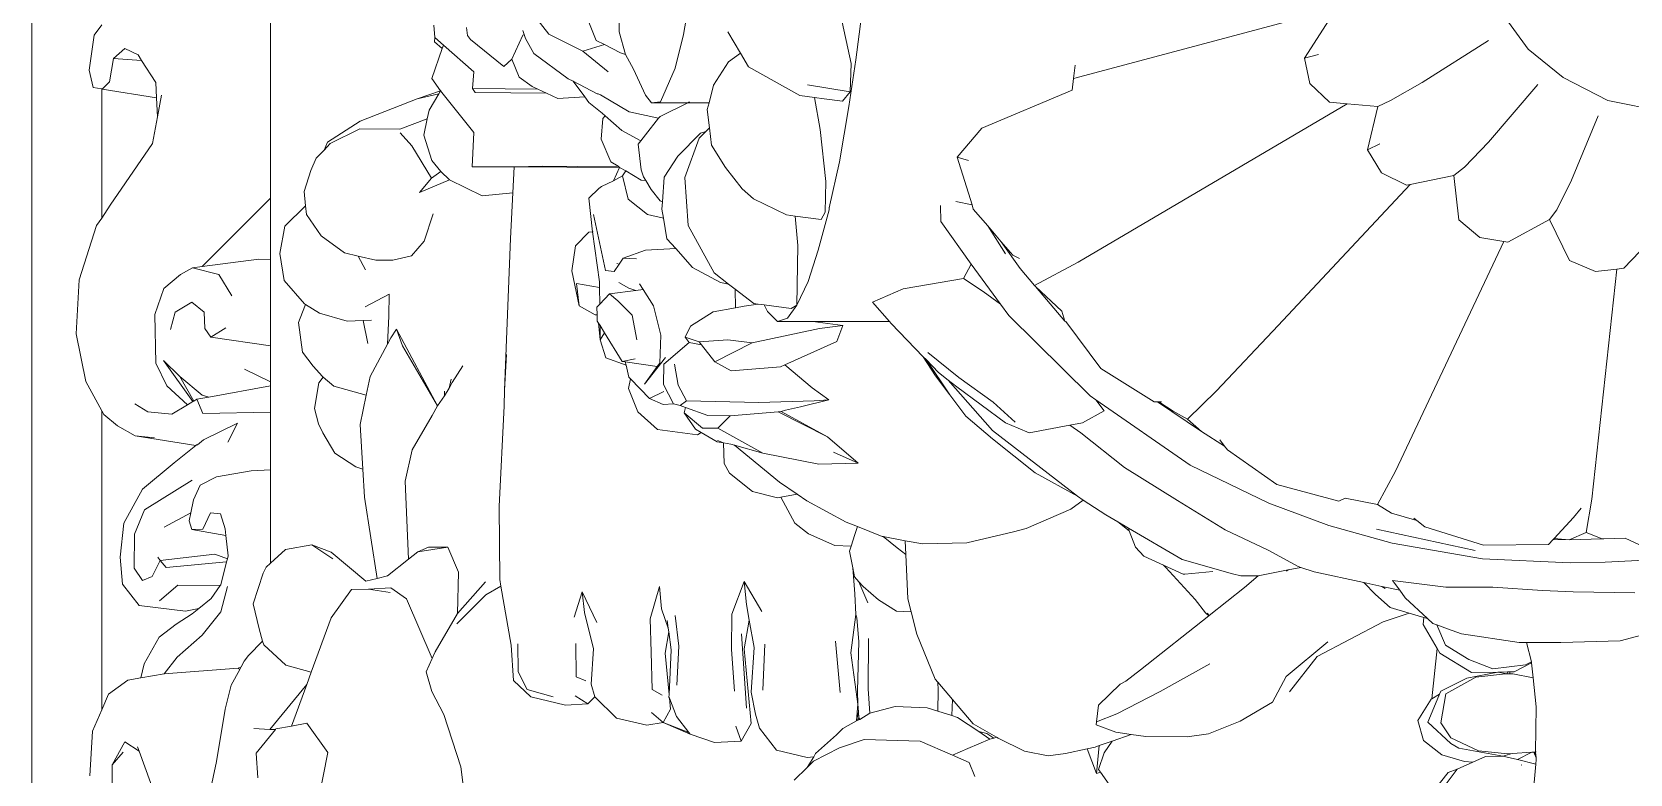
# Model space of a CAD drawing. Header units: millimetres. Extents: x 75500 to 345360, y -224327 to 19532.
# Drawn here: x 129408.6 to 129616.3, y -24359.4 to -24262.9 of the extents above; entities that cross this region are included whole.
import ezdxf

# ---------------------------------------------------------------- set-up
doc = ezdxf.new("R2010")
doc.units = ezdxf.units.MM
doc.header["$LTSCALE"] = 0.01
doc.layers.add('hatch', color=251, linetype='Continuous', lineweight=0)

# ---------------------------------------------------------------- blocks, each defined once
blk = doc.blocks.new('GANESH')
at = {"layer": 'hatch'}
for p, q in [((967095.22, -141016.41), (967093.721, -141010.761)), ((967063.122, -141017.136), (967063.909, -141013.262)), ((967090.32, -141012.962), (967090.553, -141017.308)), ((967071.105, -141014.299), (967073.094, -141016.193)), ((967089.492, -141015.309), (967089.126, -141016.116)), ((967089.168, -141017.388), (967089.126, -141016.116)), ((967092.373, -141015.539), (967092.317, -141019.198)), ((967073.094, -141016.193), (967073.142, -141016.615)), ((967086.798, -141018.089), (967073.142, -141016.615)), ((967073.142, -141016.615), (967073.285, -141017.871)), ((967095.22, -141016.41), (967095.311, -141019.944)), ((967063.122, -141017.136), (967061.755, -141019.802)), ((967067.856, -141019.309), (967064.046, -141017.725)), ((967073.285, -141017.871), (967072.634, -141019.421)), ((967089.168, -141017.481), (967088.779, -141018.437)), ((967089.168, -141017.481), (967089.168, -141017.388)), ((967089.168, -141017.481), (967089.211, -141019.445)), ((967090.587, -141019.383), (967090.553, -141017.308)), ((967088.779, -141018.437), (967086.798, -141018.089)), ((967087.345, -141018.726), (967087.885, -141019.184)), ((967089.211, -141019.445), (967088.779, -141018.437)), ((967060.086, -141021.865), (967061.755, -141019.802)), ((967069.627, -141020.179), (967067.856, -141019.309)), ((967072.634, -141019.421), (967070.202, -141020.599)), ((967087.885, -141019.184), (967089.132, -141020.337)), ((967089.211, -141019.445), (967089.132, -141020.337)), ((967089.211, -141019.445), (967089.192, -141020.393)), ((967090.587, -141019.383), (967090.342, -141024.582)), ((967092.227, -141021.022), (967092.317, -141019.198)), ((967070.202, -141020.599), (967069.627, -141020.179)), ((967071.552, -141023.074), (967070.202, -141020.599)), ((967089.132, -141020.337), (967089.192, -141020.393)), ((967089.192, -141020.393), (967089.492, -141020.67)), ((967089.492, -141020.67), (967089.539, -141024.53)), ((967095.319, -141021.976), (967095.311, -141019.944)), ((967065.6, -141024.239), (967062.178, -141021.303)), ((967092.227, -141021.022), (967092.029, -141023.965)), ((967095.319, -141021.976), (967096.46, -141021.678)), ((967096.46, -141021.678), (967096.518, -141021.672)), ((967096.46, -141021.678), (967096.649, -141022.023)), ((967096.518, -141021.672), (967097.406, -141021.577)), ((967096.518, -141021.672), (967097.055, -141022.713)), ((967097.406, -141021.577), (967097.172, -141022.781)), ((967097.406, -141021.577), (967099.13, -141021.392)), ((967099.13, -141021.392), (967101.823, -141021.441)), ((967101.804, -141021.403), (967101.823, -141021.441)), ((967101.823, -141021.441), (967102.16, -141021.404)), ((967101.823, -141021.441), (967101.825, -141021.469)), ((967102.16, -141021.404), (967101.825, -141021.469)), ((967101.825, -141021.469), (967101.83, -141021.542)), ((967102.16, -141021.404), (967101.83, -141021.542)), ((967101.83, -141021.542), (967101.837, -141021.651)), ((967101.837, -141021.651), (967102.267, -141022.514)), ((967101.837, -141021.651), (967101.915, -141022.83)), ((967102.262, -141021.404), (967102.16, -141021.404)), ((967102.262, -141021.404), (967102.54, -141021.429)), ((967102.267, -141022.514), (967102.54, -141021.429)), ((967108.911, -141021.99), (967102.54, -141021.429)), ((967057.747, -141023.582), (967060.086, -141021.865)), ((967094.796, -141025.832), (967095.32, -141022.41)), ((967095.32, -141022.41), (967095.319, -141021.976)), ((967096.649, -141022.023), (967096.888, -141023.965)), ((967097.055, -141022.971), (967097.055, -141022.713)), ((967102.116, -141023.12), (967102.267, -141022.514)), ((967102.585, -141022.294), (967102.604, -141022.257)), ((967071.51, -141023.318), (967071.266, -141024.735)), ((967071.552, -141023.074), (967071.51, -141023.318)), ((967085.136, -141029.75), (967071.51, -141023.318)), ((967097.055, -141022.971), (967097.179, -141022.965)), ((967097.055, -141023.103), (967097.055, -141022.971)), ((967097.176, -141023.118), (967097.055, -141023.103)), ((967097.08, -141023.666), (967097.055, -141023.103)), ((967097.176, -141023.118), (967097.08, -141023.666)), ((967097.439, -141025.519), (967097.08, -141023.666)), ((967097.088, -141025.249), (967097.08, -141023.666)), ((967097.179, -141022.965), (967097.172, -141022.781)), ((967097.183, -141023.077), (967097.176, -141023.118)), ((967097.196, -141023.395), (967097.176, -141023.118)), ((967097.183, -141023.077), (967097.179, -141022.965)), ((967097.196, -141023.395), (967097.384, -141024.981)), ((967102.068, -141023.369), (967101.594, -141025.988)), ((967101.744, -141024.815), (967101.931, -141023.075)), ((967101.915, -141022.83), (967102.068, -141023.369)), ((967101.915, -141022.83), (967101.931, -141023.075)), ((967102.068, -141023.369), (967102.116, -141023.12)), ((967102.088, -141024.402), (967102.068, -141023.369)), ((967062.061, -141028.16), (967059.574, -141024.232)), ((967067.092, -141025.664), (967065.6, -141024.239)), ((967089.539, -141024.53), (967088.442, -141028.009)), ((967090.342, -141024.582), (967089.422, -141029.959)), ((967092.029, -141023.965), (967092.034, -141026.77)), ((967096.888, -141023.965), (967096.321, -141025.395)), ((967102.43, -141025.157), (967102.088, -141024.402)), ((967070.216, -141025.986), (967071.266, -141024.735)), ((967089.845, -141025.026), (967088.579, -141030.883)), ((967096.321, -141025.395), (967095.484, -141026.776)), ((967097.088, -141025.249), (967095.94, -141027.124)), ((967098.359, -141026.758), (967097.384, -141024.981)), ((967098.209, -141027.061), (967097.439, -141025.519)), ((967101.744, -141024.815), (967100.986, -141026.469)), ((967102.43, -141025.157), (967102.377, -141025.663)), ((967102.848, -141026.081), (967102.43, -141025.157)), ((967067.574, -141026.285), (967067.092, -141025.664)), ((967070.216, -141025.986), (967067.574, -141026.285)), ((967067.574, -141026.285), (967068.116, -141028.873)), ((967094.506, -141026.665), (967094.796, -141025.832)), ((967101.316, -141026.457), (967100.05, -141027.826)), ((967100.986, -141026.469), (967100.095, -141027.064)), ((967101.316, -141026.457), (967101.594, -141025.988)), ((967102.377, -141025.663), (967101.983, -141027.006)), ((967104.098, -141027.046), (967102.848, -141026.081)), ((967103.038, -141026.623), (967102.848, -141026.081)), ((967091.634, -141029.926), (967092.034, -141026.77)), ((967094.274, -141027.288), (967094.189, -141027.526)), ((967095.663, -141027.285), (967094.239, -141028.111)), ((967094.506, -141026.665), (967094.274, -141027.288)), ((967095.484, -141026.776), (967094.274, -141027.288)), ((967095.94, -141027.124), (967095.663, -141027.285)), ((967095.663, -141027.285), (967098.657, -141027.599)), ((967098.209, -141027.061), (967098.388, -141027.137)), ((967098.359, -141026.758), (967100.095, -141027.064)), ((967098.388, -141027.137), (967098.657, -141027.599)), ((967098.388, -141027.137), (967099.188, -141027.473)), ((967099.188, -141027.473), (967100.05, -141027.826)), ((967101.983, -141027.006), (967101.144, -141028.088)), ((967103.038, -141026.623), (967104.094, -141027.458)), ((967062.061, -141028.16), (967063.126, -141030.054)), ((967088.069, -141028.486), (967088.442, -141028.009)), ((967092.659, -141029.178), (967093.885, -141027.853)), ((967093.574, -141028.944), (967093.839, -141028.078)), ((967093.885, -141027.853), (967093.839, -141028.078)), ((967093.839, -141028.078), (967094.239, -141028.111)), ((967093.885, -141027.853), (967094.189, -141027.526)), ((967098.657, -141027.599), (967098.679, -141027.637)), ((967099.948, -141028.419), (967098.679, -141027.637)), ((967099.948, -141028.419), (967101.144, -141028.088)), ((967068.164, -141029.102), (967067.417, -141030.589)), ((967068.116, -141028.873), (967076.496, -141036.715)), ((967068.116, -141028.873), (967068.164, -141029.102)), ((967088.069, -141028.486), (967087.634, -141029.997)), ((967087.933, -141028.66), (967088.069, -141028.486)), ((967092.217, -141029.501), (967092.659, -141029.178)), ((967093.229, -141030.076), (967093.574, -141028.944)), ((967093.574, -141028.944), (967094.087, -141030.475)), ((967063.488, -141030.807), (967063.126, -141030.054)), ((967087.124, -141030.818), (967085.136, -141029.75)), ((967087.634, -141029.997), (967087.124, -141030.818)), ((967089.422, -141029.959), (967088.373, -141033.717)), ((967091.634, -141029.926), (967092.217, -141029.501)), ((967092.217, -141029.501), (967091.986, -141030.564)), ((967092.473, -141030.941), (967093.229, -141030.076)), ((967063.488, -141030.807), (967063.327, -141032.626)), ((967063.488, -141030.807), (967066.065, -141031.411)), ((967065.699, -141030.681), (967066.065, -141031.411)), ((967066.065, -141031.411), (967067.417, -141030.589)), ((967087.124, -141030.818), (967086.74, -141032.738)), ((967091.986, -141030.564), (967091.755, -141031.627)), ((967092.473, -141030.941), (967091.755, -141031.627)), ((967092.117, -141030.357), (967091.986, -141030.564)), ((967094.087, -141030.475), (967096.155, -141034.4)), ((967091.755, -141031.627), (967091.114, -141034.574)), ((967063.327, -141032.626), (967063.234, -141033.672)), ((967072.727, -141048.604), (967063.327, -141032.626)), ((967086.931, -141033.12), (967085.929, -141036.806)), ((967086.74, -141032.738), (967086.931, -141033.12)), ((967058.332, -141033.692), (967060.61, -141035.159)), ((967062.121, -141034.829), (967063.234, -141033.672)), ((967088.373, -141033.717), (967087.041, -141037.273)), ((967097.341, -141036.252), (967095.27, -141033.773)), ((967061.826, -141048.864), (967057.998, -141034.539)), ((967060.403, -141034.321), (967060.61, -141035.159)), ((967060.61, -141035.159), (967062.121, -141034.829)), ((967090.863, -141035.365), (967091.114, -141034.574)), ((967098.253, -141036.052), (967096.155, -141034.4)), ((967090.81, -141035.53), (967089.836, -141037.322)), ((967090.81, -141035.53), (967090.863, -141035.365)), ((967090.863, -141035.365), (967091.01, -141036.12)), ((967080.379, -141040.38), (967076.496, -141036.715)), ((967085.929, -141036.806), (967083.878, -141039.729)), ((967091.01, -141036.12), (967091.08, -141036.232)), ((967091.359, -141037.912), (967091.01, -141036.12)), ((967098.864, -141037.056), (967097.341, -141036.252)), ((967087.041, -141037.273), (967084.78, -141041.953)), ((967089.836, -141037.322), (967088.623, -141039.867)), ((967091.359, -141037.912), (967091.367, -141038.938)), ((967092.054, -141038.727), (967091.359, -141037.912)), ((967099.978, -141038.973), (967098.864, -141037.056)), ((967092.054, -141038.727), (967093.706, -141040.815)), ((967083.878, -141039.729), (967083.656, -141039.902)), ((967091.235, -141039.431), (967090.388, -141042.411)), ((967091.235, -141039.431), (967091.367, -141038.938)), ((967100.736, -141040.856), (967099.978, -141038.973)), ((967082.054, -141042.097), (967080.379, -141040.38)), ((967082.784, -141041.275), (967083.656, -141039.902)), ((967083.656, -141039.902), (967083.289, -141040.188)), ((967088.623, -141039.867), (967086.878, -141042.705)), ((967091.257, -141042.256), (967091.096, -141040.604)), ((967098.222, -141043.718), (967096.584, -141040.775)), ((967082.784, -141041.275), (967081.015, -141043.889)), ((967082.784, -141041.275), (967082.054, -141042.097)), ((967092.767, -141041.65), (967090.865, -141043.394)), ((967092.767, -141041.65), (967093.553, -141041.026)), ((967093.725, -141040.837), (967093.553, -141041.026)), ((967093.575, -141040.932), (967093.706, -141040.815)), ((967093.706, -141040.815), (967093.725, -141040.837)), ((967093.725, -141040.837), (967096.931, -141044.886)), ((967100.911, -141042.117), (967100.736, -141040.856)), ((967080.903, -141047.543), (967084.78, -141041.953)), ((967081.584, -141042.949), (967082.054, -141042.097)), ((967088.523, -141045.598), (967090.388, -141042.411)), ((967090.724, -141043.529), (967091.257, -141042.35)), ((967091.257, -141042.256), (967091.257, -141042.35)), ((967100.911, -141042.117), (967100.895, -141044.571)), ((967081.015, -141043.81), (967081.584, -141042.949)), ((967086.878, -141042.705), (967084.93, -141045.847)), ((967090.196, -141044.698), (967090.724, -141043.529)), ((967090.724, -141043.529), (967090.865, -141043.394)), ((967079.043, -141047.244), (967081.015, -141044.079)), ((967081.015, -141043.652), (967081.015, -141043.81)), ((967081.015, -141043.81), (967081.015, -141043.889)), ((967081.015, -141043.889), (967081.015, -141044.079)), ((967099.559, -141046.294), (967098.222, -141043.718)), ((967100.771, -141045.439), (967100.895, -141044.571)), ((967088.682, -141045.569), (967089.651, -141045.181)), ((967090.196, -141044.698), (967089.651, -141045.181)), ((967096.931, -141044.886), (967097.615, -141045.759)), ((967100.64, -141046.357), (967100.771, -141045.439)), ((967100.771, -141045.439), (967101.173, -141046.583)), ((967084.93, -141045.847), (967082.865, -141048.436)), ((967087.729, -141046.955), (967088.146, -141046.243)), ((967088.682, -141045.569), (967088.146, -141046.243)), ((967088.146, -141046.243), (967088.523, -141045.598)), ((967088.682, -141045.569), (967088.523, -141045.598)), ((967097.615, -141045.759), (967097.789, -141046.093)), ((967097.789, -141046.093), (967099.041, -141047.39)), ((967099.559, -141046.294), (967100.036, -141047.497)), ((967100.211, -141047.525), (967100.64, -141046.357)), ((967076.26, -141049.331), (967079.043, -141047.244)), ((967081.557, -141047.044), (967080.903, -141047.543)), ((967082.263, -141048.338), (967081.557, -141047.044)), ((967087.729, -141046.955), (967086.854, -141048.294)), ((967100.036, -141047.497), (967099.041, -141047.39)), ((967101.865, -141047.052), (967101.173, -141046.583)), ((967101.173, -141046.583), (967101.439, -141047.339)), ((967103.105, -141047.5), (967101.439, -141047.339)), ((967101.439, -141047.339), (967101.523, -141047.578)), ((967101.865, -141047.052), (967102.866, -141047.386)), ((967102.866, -141047.386), (967103.026, -141047.273)), ((967103.026, -141047.273), (967103.757, -141046.753)), ((967103.105, -141047.5), (967103.026, -141047.273)), ((967075.892, -141052.706), (967080.672, -141047.875)), ((967080.672, -141047.875), (967080.903, -141047.543)), ((967082.405, -141049.095), (967082.263, -141048.338)), ((967086.627, -141048.641), (967086.854, -141048.294)), ((967086.854, -141048.294), (967087.392, -141049.031)), ((967100.211, -141047.525), (967100.036, -141047.497)), ((967101.523, -141047.578), (967101.627, -141048.052)), ((967101.627, -141048.052), (967103.105, -141047.5)), ((967101.627, -141048.052), (967101.912, -141049.348)), ((967061.826, -141048.864), (967061.028, -141048.775)), ((967062.519, -141048.941), (967061.826, -141048.864)), ((967064.771, -141054.317), (967062.519, -141048.941)), ((967072.727, -141048.604), (967074.112, -141051.182)), ((967082.865, -141048.436), (967082.405, -141049.095)), ((967082.858, -141051.5), (967082.405, -141049.095)), ((967082.724, -141053.688), (967086.627, -141048.641)), ((967085.235, -141051.15), (967086.627, -141048.641)), ((967087.392, -141049.031), (967088.553, -141051.673)), ((967076.227, -141049.384), (967074.18, -141051.127)), ((967074.18, -141051.127), (967075.639, -141049.57)), ((967075.639, -141049.57), (967076.227, -141049.384)), ((967076.26, -141049.331), (967076.227, -141049.384)), ((967101.912, -141049.348), (967102.056, -141050.375)), ((967073.114, -141052.035), (967074.112, -141051.182)), ((967074.112, -141051.182), (967074.18, -141051.127)), ((967083.224, -141053.687), (967085.235, -141051.15)), ((967101.764, -141051.786), (967102.056, -141050.375)), ((967071.521, -141053.158), (967073.114, -141052.035)), ((967072.507, -141052.082), (967072.315, -141052.478)), ((967082.586, -141052.164), (967082.266, -141052.911)), ((967082.586, -141052.164), (967082.858, -141051.5)), ((967088.744, -141052.432), (967088.553, -141051.673)), ((967100.988, -141053.338), (967101.764, -141051.786)), ((967072.243, -141052.913), (967070.579, -141053.965)), ((967072.315, -141052.478), (967071.521, -141053.158)), ((967075.892, -141052.706), (967075.216, -141053.205)), ((967080.131, -141055.796), (967082.266, -141052.911)), ((967082.241, -141052.335), (967081.05, -141053.635)), ((967089.396, -141055.2), (967088.744, -141052.432)), ((967070.579, -141053.965), (967069.58, -141054.82)), ((967071.521, -141053.158), (967070.579, -141053.965)), ((967075.216, -141053.205), (967073.155, -141054.726)), ((967075.216, -141053.205), (967074.468, -141054.233)), ((967081.05, -141053.635), (967079.584, -141055.687)), ((967079.73, -141056.313), (967082.724, -141053.688)), ((967081.872, -141055.255), (967083.224, -141053.687)), ((967100.932, -141053.436), (967100.153, -141054.822)), ((967100.61, -141054.501), (967101.065, -141053.83)), ((967100.723, -141054.015), (967100.61, -141054.501)), ((967100.99, -141053.596), (967100.723, -141054.015)), ((967100.988, -141053.338), (967100.932, -141053.436)), ((967100.932, -141053.436), (967100.99, -141053.596)), ((967100.99, -141053.596), (967101.065, -141053.83)), ((967101.61, -141055.146), (967101.065, -141053.83)), ((967064.771, -141054.317), (967066.494, -141055.77)), ((967066.494, -141055.77), (967069.33, -141054.897)), ((967069.127, -141055.849), (967069.33, -141054.897)), ((967069.33, -141054.897), (967069.58, -141054.82)), ((967070.314, -141056.751), (967072.842, -141054.949)), ((967072.842, -141054.949), (967073.155, -141054.726)), ((967073.699, -141055.41), (967072.842, -141054.949)), ((967074.468, -141054.233), (967073.699, -141055.41)), ((967098.707, -141056.049), (967100.153, -141054.822)), ((967099.762, -141055.752), (967100.61, -141054.501)), ((967103.268, -141054.738), (967102.435, -141055.064)), ((967066.494, -141055.77), (967066.683, -141055.114)), ((967074.314, -141058.979), (967073.699, -141055.41)), ((967079.584, -141055.687), (967078.098, -141057.528)), ((967079.73, -141056.313), (967080.131, -141055.796)), ((967080.608, -141056.213), (967081.872, -141055.255)), ((967089.46, -141057.809), (967089.396, -141055.2)), ((967099.762, -141055.752), (967099.655, -141056.09)), ((967102.001, -141056.061), (967101.61, -141055.146)), ((967102.001, -141056.061), (967102.435, -141055.064)), ((967070.314, -141056.751), (967069.366, -141056.762)), ((967080.608, -141056.213), (967078.517, -141057.626)), ((967079.285, -141056.884), (967078.517, -141057.626)), ((967079.285, -141056.884), (967079.73, -141056.313)), ((967079.475, -141057.075), (967080.608, -141056.213)), ((967097.668, -141056.931), (967098.707, -141056.049)), ((967098.143, -141056.907), (967097.668, -141056.931)), ((967099.395, -141056.92), (967098.143, -141056.907)), ((967099.655, -141056.09), (967098.707, -141056.049)), ((967099.655, -141056.09), (967099.395, -141056.92)), ((967101.167, -141057.976), (967102.001, -141056.061)), ((967078.348, -141057.79), (967076.366, -141059.704)), ((967078.348, -141057.79), (967079.475, -141057.075)), ((967078.517, -141057.626), (967078.348, -141057.79)), ((967089.28, -141058.868), (967089.46, -141057.809)), ((967094.818, -141058.167), (967097.496, -141057.077)), ((967097.496, -141057.077), (967097.668, -141056.931)), ((967099.191, -141057.57), (967099.111, -141059.452)), ((967099.395, -141056.92), (967099.191, -141057.57)), ((967090.086, -141058.831), (967092.716, -141058.709)), ((967093.5, -141058.507), (967092.716, -141058.709)), ((967093.459, -141059.377), (967093.5, -141058.507)), ((967094.818, -141058.167), (967093.5, -141058.507)), ((967101.08, -141061.302), (967101.167, -141057.976)), ((967075.097, -141060.801), (967074.314, -141058.979)), ((967076.261, -141059.795), (967076.366, -141059.704)), ((967089.03, -141060.182), (967089.28, -141058.868)), ((967089.03, -141060.182), (967089.698, -141059.348)), ((967089.28, -141058.868), (967090.086, -141058.831)), ((967090.086, -141058.831), (967089.698, -141059.348)), ((967093.459, -141059.377), (967092.78, -141060.443)), ((967099.111, -141059.452), (967099.513, -141060.969)), ((967075.097, -141060.801), (967076.261, -141059.795)), ((967076.261, -141059.795), (967076.259, -141064.343)), ((967089.021, -141060.225), (967088.43, -141061.7)), ((967089.021, -141060.225), (967089.03, -141060.182)), ((967091.993, -141061.351), (967092.78, -141060.443)), ((967060.707, -141061.804), (967056.053, -141061.186)), ((967091.717, -141061.609), (967091.426, -141061.88)), ((967091.717, -141061.609), (967092.958, -141061.083)), ((967091.993, -141061.351), (967091.717, -141061.609)), ((967095.251, -141061.626), (967093.854, -141061.738)), ((967098.077, -141061.068), (967095.075, -141061.037)), ((967095.251, -141061.626), (967098.196, -141061.693)), ((967099.513, -141060.969), (967098.077, -141061.068)), ((967098.969, -141061.677), (967099.431, -141061.63)), ((967099.791, -141061.612), (967099.431, -141061.63)), ((967099.976, -141061.756), (967099.431, -141061.63)), ((967099.513, -141060.969), (967099.895, -141061.567)), ((967099.791, -141061.612), (967099.895, -141061.567)), ((967099.933, -141061.679), (967099.791, -141061.612)), ((967099.895, -141061.567), (967099.933, -141061.679)), ((967101.566, -141062.766), (967101.08, -141061.302)), ((967060.928, -141062.077), (967058.018, -141062.705)), ((967063.482, -141062.206), (967060.707, -141061.804)), ((967062.61, -141062.138), (967060.928, -141062.077)), ((967062.61, -141062.138), (967062.191, -141064.659)), ((967063.162, -141062.584), (967062.61, -141062.138)), ((967063.162, -141062.584), (967063.027, -141063.669)), ((967066.77, -141062.756), (967063.482, -141062.206)), ((967076.259, -141064.343), (967076.501, -141062.565)), ((967076.673, -141063.961), (967076.501, -141062.565)), ((967077.44, -141062.928), (967076.501, -141062.565)), ((967084.659, -141061.666), (967083.102, -141063.469)), ((967084.659, -141061.666), (967084.005, -141063.118)), ((967084.659, -141061.666), (967084.729, -141063.991)), ((967088.168, -141062.365), (967086.899, -141064.705)), ((967088.43, -141061.7), (967088.168, -141062.365)), ((967088.43, -141061.7), (967088.909, -141061.855)), ((967089.603, -141062.073), (967088.909, -141061.855)), ((967089.561, -141063.034), (967089.603, -141062.073)), ((967089.887, -141062.163), (967089.603, -141062.073)), ((967090.88, -141061.981), (967089.887, -141062.163)), ((967092.43, -141061.851), (967090.88, -141061.981)), ((967091.426, -141061.88), (967090.88, -141061.981)), ((967093.655, -141061.796), (967092.43, -141061.851)), ((967093.854, -141061.738), (967093.655, -141061.796)), ((967095.921, -141062.084), (967093.655, -141061.796)), ((967095.921, -141062.084), (967098.969, -141061.677)), ((967098.196, -141061.693), (967098.969, -141061.677)), ((967099.976, -141061.756), (967098.969, -141061.677)), ((967099.933, -141061.679), (967099.976, -141061.756)), ((967099.976, -141061.756), (967100.427, -141062.565)), ((967100.802, -141062.947), (967100.427, -141062.565)), ((967069.5, -141063.387), (967066.77, -141062.756)), ((967069.5, -141063.387), (967069.518, -141063.356)), ((967069.623, -141063.379), (967069.5, -141063.387)), ((967072.024, -141064.03), (967069.623, -141063.379)), ((967078.828, -141066.017), (967077.44, -141062.928)), ((967080.186, -141064.395), (967080.911, -141063.406)), ((967080.911, -141063.406), (967081.314, -141065.081)), ((967080.973, -141064.272), (967080.911, -141063.406)), ((967081.607, -141066.233), (967083.102, -141063.469)), ((967083.102, -141063.469), (967081.621, -141066.4)), ((967088.864, -141064.602), (967089.561, -141063.034)), ((967098.292, -141062.73), (967095.233, -141063.012)), ((967101.912, -141064.184), (967100.802, -141062.947)), ((967101.566, -141062.766), (967102.372, -141064.301)), ((967062.836, -141065.122), (967062.95, -141064.258)), ((967062.95, -141064.258), (967063.027, -141063.669)), ((967064.845, -141063.92), (967062.95, -141064.258)), ((967067.939, -141063.568), (967064.845, -141063.92)), ((967069.761, -141063.616), (967067.939, -141063.568)), ((967070.191, -141063.85), (967069.761, -141063.616)), ((967069.989, -141065.392), (967070.191, -141063.85)), ((967073.881, -141064.636), (967072.024, -141064.03)), ((967076.259, -141064.343), (967076.258, -141066.447)), ((967076.673, -141063.961), (967077.525, -141067.95)), ((967078.828, -141066.017), (967080.186, -141064.395)), ((967081.057, -141067.561), (967080.973, -141064.272)), ((967084.729, -141063.991), (967084.072, -141067.323)), ((967101.912, -141064.184), (967102.103, -141064.299)), ((967102.144, -141064.687), (967102.103, -141064.299)), ((967102.103, -141064.299), (967102.742, -141064.684)), ((967102.372, -141064.301), (967102.742, -141064.684)), ((967062.836, -141065.122), (967061.125, -141068.17)), ((967069.92, -141065.918), (967069.989, -141065.392)), ((967071.744, -141065.245), (967069.989, -141065.392)), ((967075.282, -141065.294), (967071.744, -141065.245)), ((967075.282, -141065.294), (967073.881, -141064.636)), ((967075.479, -141065.636), (967075.282, -141065.294)), ((967076.054, -141065.85), (967075.282, -141065.294)), ((967081.52, -141065.966), (967081.314, -141065.081)), ((967086.504, -141065.278), (967085.786, -141066.319)), ((967086.899, -141064.705), (967086.504, -141065.278)), ((967086.692, -141066.253), (967086.504, -141065.278)), ((967088.234, -141065.416), (967086.692, -141066.253)), ((967088.234, -141065.416), (967088.864, -141064.602)), ((967102.144, -141064.687), (967101.701, -141066.514)), ((967102.742, -141064.684), (967103.487, -141065.456)), ((967069.92, -141065.918), (967068.969, -141067.863)), ((967075.479, -141065.636), (967075.27, -141067.243)), ((967076.258, -141066.447), (967076.054, -141065.85)), ((967078.944, -141066.275), (967078.828, -141066.017)), ((967079.184, -141069.199), (967078.944, -141066.275)), ((967081.52, -141065.966), (967081.607, -141066.233)), ((967081.621, -141066.4), (967081.607, -141066.233)), ((967081.621, -141066.4), (967081.852, -141069.254)), ((967083.606, -141068.998), (967085.786, -141066.319)), ((967086.728, -141066.441), (967086.692, -141066.253)), ((967075.27, -141067.243), (967075.224, -141067.598)), ((967075.27, -141067.243), (967075.664, -141067.033)), ((967075.664, -141067.033), (967076.258, -141066.447)), ((967084.072, -141067.323), (967082.595, -141069.989)), ((967083.606, -141068.998), (967084.072, -141067.323)), ((967086.728, -141066.441), (967086.342, -141067.927)), ((967098.137, -141067.327), (967095.424, -141067.204)), ((967101.701, -141066.514), (967100.41, -141067.512)), ((967061.125, -141068.17), (967060.325, -141068.647)), ((967068.377, -141068.553), (967068.969, -141067.863)), ((967075.192, -141067.847), (967074.324, -141068.968)), ((967075.224, -141067.598), (967075.192, -141067.847)), ((967075.341, -141068.426), (967075.224, -141067.598)), ((967077.525, -141067.95), (967077.349, -141069.404)), ((967078.647, -141070.166), (967077.525, -141067.95)), ((967080.962, -141071.857), (967081.057, -141067.561)), ((967085.254, -141069.299), (967086.342, -141067.927)), ((967093.468, -141067.378), (967091.686, -141068.424)), ((967093.066, -141068.282), (967091.686, -141068.424)), ((967093.984, -141068.125), (967093.066, -141068.282)), ((967093.984, -141068.125), (967095.612, -141067.839)), ((967095.684, -141068.424), (967093.984, -141068.125)), ((967099.208, -141068.288), (967094.808, -141068.594)), ((967098.272, -141068.011), (967095.612, -141067.839)), ((967100.129, -141068.012), (967095.684, -141068.424)), ((967099.567, -141067.744), (967098.272, -141068.011)), ((967100.41, -141067.512), (967099.567, -141067.744)), ((967101.172, -141068.607), (967100.129, -141068.012)), ((967060.325, -141068.647), (967059.056, -141069.403)), ((967060.325, -141068.647), (967060.841, -141069.351)), ((967068.377, -141068.553), (967067.113, -141069.536)), ((967074.324, -141068.968), (967074.029, -141069.349)), ((967075.438, -141068.949), (967074.324, -141068.968)), ((967075.341, -141068.426), (967075.438, -141068.949)), ((967075.438, -141068.949), (967075.683, -141070.261)), ((967079.184, -141069.199), (967078.647, -141070.166)), ((967081.832, -141070.583), (967081.852, -141069.254)), ((967082.595, -141069.989), (967081.852, -141069.254)), ((967083.467, -141069.648), (967083.547, -141069.21)), ((967083.547, -141069.21), (967083.606, -141068.998)), ((967093.642, -141069.165), (967091.686, -141068.424)), ((967095.735, -141069.169), (967093.642, -141069.165)), ((967098.207, -141068.992), (967095.735, -141069.169)), ((967101.172, -141068.607), (967100.291, -141068.928)), ((967101.264, -141070.181), (967101.172, -141068.607)), ((967062.222, -141070.243), (967060.841, -141069.351)), ((967065.785, -141070.364), (967067.113, -141069.536)), ((967073.041, -141071.498), (967073.944, -141069.827)), ((967074.029, -141069.349), (967073.362, -141070.21)), ((967074.029, -141069.349), (967073.944, -141069.827)), ((967077.457, -141071.101), (967077.349, -141069.404)), ((967078.647, -141070.166), (967077.641, -141070.956)), ((967082.595, -141069.989), (967082.587, -141070.892)), ((967082.852, -141070.982), (967083.396, -141070.038)), ((967083.325, -141070.008), (967083.467, -141069.648)), ((967083.396, -141070.038), (967083.467, -141069.648)), ((967084.677, -141069.608), (967083.467, -141069.648)), ((967085.254, -141069.299), (967084.677, -141069.608)), ((967100.764, -141071.641), (967101.264, -141070.181)), ((967062.222, -141070.243), (967063.266, -141070.512)), ((967063.266, -141070.512), (967063.266, -141071.769)), ((967063.266, -141070.512), (967063.673, -141070.616)), ((967064.753, -141070.487), (967063.673, -141070.616)), ((967065.785, -141070.364), (967064.753, -141070.487)), ((967064.753, -141070.487), (967064.966, -141070.704)), ((967065.072, -141071.028), (967064.966, -141070.704)), ((967064.966, -141070.704), (967065.363, -141071.108)), ((967065.072, -141071.028), (967066.43, -141072.358)), ((967067.699, -141071.956), (967065.363, -141071.108)), ((967073.362, -141070.21), (967070.562, -141071.749)), ((967076.521, -141071.611), (967075.683, -141070.261)), ((967077.177, -141071.938), (967077.457, -141071.101)), ((967077.641, -141070.956), (967077.457, -141071.101)), ((967077.641, -141070.956), (967077.51, -141071.696)), ((967081.832, -141070.583), (967081.354, -141071.913)), ((967082.587, -141070.892), (967081.669, -141071.99)), ((967082.655, -141071.325), (967082.852, -141070.982)), ((967082.852, -141070.982), (967082.985, -141071.19)), ((967059.205, -141072.02), (967055.022, -141071.309)), ((967061.204, -141072.529), (967059.205, -141072.02)), ((967063.266, -141071.769), (967063.215, -141071.666)), ((967063.266, -141071.769), (967063.265, -141073.938)), ((967064.079, -141073.423), (967063.266, -141071.769)), ((967070.562, -141071.749), (967067.699, -141071.956)), ((967073.041, -141071.498), (967071.924, -141072.488)), ((967077.177, -141071.938), (967076.521, -141071.611)), ((967077.51, -141071.696), (967077.177, -141071.938)), ((967077.51, -141071.696), (967078.788, -141073.188)), ((967080.962, -141071.857), (967080.032, -141072.341)), ((967081.238, -141072.236), (967080.962, -141071.857)), ((967081.354, -141071.913), (967081.238, -141072.236)), ((967081.354, -141071.913), (967081.669, -141071.99)), ((967082.655, -141071.325), (967081.669, -141071.99)), ((967082.985, -141071.19), (967082.662, -141073.571)), ((967100.663, -141071.717), (967099.707, -141072.436)), ((967100.066, -141073.245), (967100.764, -141071.641)), ((967100.663, -141071.717), (967100.066, -141073.245)), ((967100.663, -141071.717), (967100.764, -141071.641)), ((967063.213, -141073.389), (967061.204, -141072.529)), ((967067.677, -141073.169), (967066.43, -141072.358)), ((967070.127, -141073.223), (967071.337, -141073.009)), ((967071.924, -141072.488), (967071.337, -141073.009)), ((967072.013, -141074.284), (967071.924, -141072.488)), ((967080.032, -141072.341), (967078.779, -141072.564)), ((967081.138, -141072.623), (967080.001, -141073.219)), ((967081.138, -141072.623), (967081.238, -141072.236)), ((967081.138, -141072.623), (967081.173, -141073.245)), ((967093.325, -141073.333), (967094.473, -141072.931)), ((967095.535, -141072.297), (967093.722, -141072.519)), ((967094.019, -141072.994), (967094.473, -141072.931)), ((967094.473, -141072.931), (967094.675, -141072.903)), ((967094.675, -141072.903), (967095.747, -141072.755)), ((967095.942, -141073.126), (967094.675, -141072.903)), ((967097.845, -141072.422), (967095.535, -141072.297)), ((967095.747, -141072.755), (967098.412, -141072.886)), ((967098.412, -141072.886), (967095.942, -141073.126)), ((967098.412, -141072.886), (967098.559, -141072.893)), ((967098.63, -141072.864), (967098.559, -141072.893)), ((967099.707, -141072.436), (967098.63, -141072.864)), ((967099.266, -141072.802), (967098.63, -141072.864)), ((967100.066, -141073.245), (967099.266, -141072.802)), ((967063.265, -141073.938), (967062.818, -141074.276)), ((967063.213, -141073.389), (967063.265, -141073.938)), ((967063.808, -141075.264), (967064.181, -141073.504)), ((967064.079, -141073.423), (967064.181, -141073.504)), ((967064.181, -141073.504), (967065.174, -141074.293)), ((967067.677, -141073.169), (967069.153, -141073.283)), ((967068.417, -141073.945), (967067.886, -141074.269)), ((967068.417, -141073.945), (967069.095, -141073.424)), ((967069.153, -141073.283), (967069.095, -141073.424)), ((967069.153, -141073.283), (967069.592, -141073.317)), ((967069.592, -141073.317), (967070.127, -141073.223)), ((967070.127, -141073.223), (967069.908, -141074.164)), ((967074.353, -141074.426), (967075.319, -141073.807)), ((967075.319, -141073.807), (967077.067, -141073.371)), ((967077.067, -141073.371), (967078.719, -141073.432)), ((967079.968, -141074.338), (967078.399, -141073.107)), ((967078.927, -141073.584), (967078.654, -141075.486)), ((967078.719, -141073.432), (967078.927, -141073.584)), ((967078.788, -141073.188), (967080.001, -141073.219)), ((967079.968, -141074.338), (967078.927, -141073.584)), ((967080.826, -141074.041), (967080.42, -141073.188)), ((967081.173, -141073.245), (967080.826, -141074.041)), ((967081.628, -141074.742), (967082.662, -141073.571)), ((967093.325, -141073.333), (967091.989, -141073.452)), ((967093.913, -141074.006), (967091.989, -141073.452)), ((967095.888, -141073.942), (967093.913, -141074.006)), ((967098.115, -141073.885), (967095.888, -141073.942)), ((967098.442, -141073.287), (967098.115, -141073.885)), ((967100.066, -141073.245), (967099.469, -141073.937)), ((967100.066, -141073.245), (967100.223, -141074.208)), ((967061.271, -141074.992), (967062.818, -141074.276)), ((967065.519, -141074.566), (967064.921, -141075.699)), ((967065.519, -141074.566), (967065.174, -141074.293)), ((967065.715, -141074.721), (967065.519, -141074.566)), ((967067.255, -141074.536), (967065.715, -141074.721)), ((967067.255, -141074.536), (967067.672, -141074.399)), ((967067.316, -141075.446), (967067.869, -141074.539)), ((967067.886, -141074.269), (967067.672, -141074.399)), ((967067.869, -141074.539), (967067.886, -141074.269)), ((967069.908, -141074.164), (967068.987, -141075.311)), ((967072.488, -141075.617), (967072.013, -141074.284)), ((967072.523, -141074.827), (967072.488, -141075.617)), ((967074.018, -141074.641), (967074.353, -141074.426)), ((967074.408, -141074.86), (967074.273, -141075.283)), ((967074.353, -141074.426), (967074.408, -141074.86)), ((967074.408, -141074.86), (967074.605, -141076.425)), ((967077.341, -141074.804), (967075.872, -141075.075)), ((967078.628, -141075.664), (967078.478, -141074.9)), ((967080.826, -141074.041), (967079.653, -141075.168)), ((967081.628, -141074.742), (967080.235, -141075.287)), ((967099.817, -141076.007), (967100.223, -141074.208)), ((967059.061, -141075.841), (967054.082, -141075.852)), ((967060.395, -141075.464), (967059.061, -141075.841)), ((967060.297, -141075.772), (967059.807, -141076.726)), ((967060.297, -141075.772), (967060.395, -141075.464)), ((967060.395, -141075.464), (967061.271, -141074.992)), ((967062.787, -141076.953), (967063.808, -141075.264)), ((967064.921, -141075.699), (967064.046, -141076.678)), ((967067.034, -141075.906), (967067.105, -141075.831)), ((967067.074, -141082.08), (967067.105, -141075.831)), ((967067.105, -141075.831), (967067.316, -141075.446)), ((967067.105, -141075.831), (967067.891, -141076.191)), ((967067.316, -141075.446), (967067.607, -141075.656)), ((967068.987, -141075.311), (967067.607, -141075.656)), ((967067.607, -141075.656), (967067.891, -141076.191)), ((967072.488, -141075.617), (967072.852, -141075.857)), ((967072.852, -141075.857), (967072.818, -141075.994)), ((967072.852, -141075.857), (967073.282, -141076.14)), ((967073.938, -141075.862), (967074.273, -141075.283)), ((967075.872, -141075.075), (967075.019, -141075.93)), ((967078.628, -141075.664), (967076.923, -141076.718)), ((967078.406, -141076.649), (967078.844, -141075.439)), ((967078.654, -141075.486), (967078.628, -141075.664)), ((967078.844, -141075.439), (967078.654, -141075.486)), ((967079.55, -141075.267), (967078.844, -141075.439)), ((967079.653, -141075.168), (967079.55, -141075.267)), ((967080.235, -141075.287), (967079.653, -141075.168)), ((967059.807, -141076.726), (967059.559, -141077.209)), ((967060.194, -141078.001), (967059.807, -141076.726)), ((967061.434, -141076.496), (967060.194, -141078.001)), ((967063.879, -141076.864), (967064.046, -141076.678)), ((967064.046, -141076.678), (967064.195, -141076.809)), ((967064.195, -141076.809), (967065.417, -141076.927)), ((967065.417, -141076.927), (967066.767, -141076.345)), ((967066.767, -141076.345), (967067.034, -141075.906)), ((967067.034, -141075.906), (967067.042, -141078.331)), ((967067.891, -141076.191), (967068.229, -141076.899)), ((967073.233, -141076.668), (967069.89, -141077.379)), ((967073.282, -141076.14), (967073.233, -141076.668)), ((967075.019, -141075.93), (967074.605, -141076.425)), ((967074.605, -141076.425), (967075.23, -141077.002)), ((967076.923, -141076.718), (967076.49, -141076.985)), ((967077.339, -141076.971), (967076.923, -141076.718)), ((967078.406, -141076.649), (967077.339, -141076.971)), ((967098.55, -141077.294), (967099.817, -141076.007)), ((967057.694, -141077.976), (967059.559, -141077.209)), ((967061.982, -141078.576), (967062.737, -141077.146)), ((967062.737, -141077.146), (967062.738, -141077.102)), ((967062.738, -141077.102), (967062.787, -141076.953)), ((967062.914, -141077.889), (967063.25, -141077.648)), ((967063.25, -141077.648), (967063.879, -141076.864)), ((967068.354, -141077.062), (967068.229, -141076.899)), ((967068.354, -141077.062), (967068.923, -141077.655)), ((967068.923, -141077.655), (967070.934, -141077.432)), ((967070.934, -141077.432), (967070.931, -141077.399)), ((967073.901, -141077.019), (967070.934, -141077.432)), ((967070.956, -141077.658), (967070.934, -141077.432)), ((967071.765, -141078.444), (967070.956, -141077.658)), ((967074.226, -141077.015), (967073.901, -141077.019)), ((967074.226, -141077.015), (967073.994, -141078.388)), ((967075.23, -141077.002), (967074.226, -141077.015)), ((967075.23, -141077.002), (967075.412, -141077.171)), ((967075.329, -141078.219), (967075.858, -141077.274)), ((967075.412, -141077.171), (967075.867, -141077.159)), ((967075.858, -141077.274), (967075.867, -141077.159)), ((967075.867, -141077.159), (967076.225, -141077.15)), ((967076.358, -141077.067), (967076.225, -141077.15)), ((967076.358, -141077.067), (967077.339, -141076.971)), ((967076.49, -141076.985), (967076.358, -141077.067)), ((967077.339, -141076.971), (967076.49, -141076.985)), ((967094.119, -141077.17), (967092.307, -141078.055)), ((967093.529, -141077.898), (967095.687, -141077.381)), ((967095.687, -141077.381), (967097.8, -141077.514)), ((967098.55, -141077.294), (967097.8, -141077.514)), ((967098.951, -141077.706), (967098.474, -141078.469)), ((967098.55, -141077.294), (967098.951, -141077.706)), ((967099.034, -141079.028), (967098.951, -141077.706)), ((967060.194, -141078.001), (967059.188, -141080.029)), ((967061.834, -141078.875), (967061.982, -141078.576)), ((967061.982, -141078.576), (967062.914, -141077.889)), ((967063.006, -141079.497), (967062.914, -141077.889)), ((967067.02, -141080.399), (967067.042, -141078.331)), ((967073.237, -141078.662), (967071.765, -141078.444)), ((967075.329, -141078.219), (967073.237, -141078.662)), ((967075.329, -141078.219), (967073.994, -141078.388)), ((967093.529, -141077.898), (967092.307, -141078.055)), ((967093.818, -141078.53), (967092.307, -141078.055)), ((967097.355, -141078.4), (967095.376, -141078.428)), ((967097.598, -141077.831), (967097.355, -141078.4)), ((967061.834, -141078.875), (967060.335, -141080.91)), ((967063.006, -141079.497), (967062.701, -141080.159)), ((967098.54, -141081.099), (967099.034, -141079.028)), ((967057.821, -141081.093), (967059.188, -141080.029)), ((967062.701, -141080.159), (967062.462, -141080.678)), ((967062.651, -141084.4), (967062.701, -141080.159)), ((967067.02, -141080.399), (967067.074, -141082.08)), ((967098.115, -141081.32), (967098.54, -141079.762)), ((967059.205, -141081.493), (967058.965, -141081.577)), ((967059.457, -141081.405), (967059.205, -141081.493)), ((967059.205, -141081.493), (967059.25, -141081.567)), ((967060.671, -141082.228), (967059.25, -141081.567)), ((967060.335, -141080.91), (967059.457, -141081.405)), ((967062.303, -141081.024), (967061.745, -141081.793)), ((967062.462, -141080.678), (967062.303, -141081.024)), ((967062.462, -141080.678), (967062.417, -141084.562)), ((967098.115, -141081.32), (967097.062, -141081.843)), ((967097.564, -141082.116), (967098.54, -141081.099)), ((967061.745, -141081.793), (967060.671, -141082.228)), ((967061.115, -141082.701), (967060.671, -141082.228)), ((967067.062, -141084.576), (967067.074, -141082.08)), ((967067.074, -141082.08), (967068.609, -141082.163)), ((967068.609, -141082.163), (967068.784, -141083.985)), ((967068.609, -141082.163), (967071.329, -141082.31)), ((967080.331, -141082.658), (967071.329, -141082.31)), ((967080.331, -141082.658), (967078.213, -141082.531)), ((967095.471, -141082.252), (967091.967, -141082.87)), ((967097.062, -141081.843), (967095.4, -141081.865)), ((967097.564, -141082.116), (967095.471, -141082.252)), ((967059.504, -141084.674), (967061.115, -141082.701)), ((967080.331, -141082.658), (967081.264, -141082.684)), ((967087.24, -141082.983), (967081.264, -141082.684)), ((967091.57, -141082.94), (967087.24, -141082.983)), ((967091.967, -141082.87), (967091.57, -141082.94)), ((967092.486, -141083.773), (967091.967, -141082.87)), ((967062.651, -141084.4), (967062.417, -141084.562)), ((967068.784, -141083.985), (967067.84, -141085.93)), ((967093.587, -141085.442), (967091.704, -141083.776)), ((967094.21, -141085.485), (967092.486, -141083.773)), ((967059.268, -141084.845), (967058.797, -141084.905)), ((967059.504, -141084.674), (967059.268, -141084.845)), ((967059.844, -141086.279), (967061.432, -141084.479)), ((967061.432, -141084.479), (967062.417, -141084.562)), ((967065.028, -141084.482), (967062.557, -141086.454)), ((967067.062, -141084.576), (967065.028, -141084.482)), ((967078.884, -141085.125), (967079.878, -141085.756)), ((967102.705, -141085.243), (967099.585, -141086.264)), ((967104.098, -141085.063), (967102.705, -141085.243)), ((967059.383, -141086.801), (967059.844, -141086.279)), ((967059.844, -141086.279), (967060.047, -141086.351)), ((967067.84, -141085.93), (967067.343, -141086.428)), ((967068.59, -141087.698), (967067.84, -141085.93)), ((967080.205, -141085.945), (967079.679, -141085.82)), ((967080.205, -141085.945), (967079.878, -141085.756)), ((967080.666, -141086.217), (967080.205, -141085.945)), ((967080.399, -141086.216), (967080.666, -141086.217)), ((967081.256, -141086.639), (967080.666, -141086.217)), ((967091.139, -141085.395), (967089.657, -141086.021)), ((967089.657, -141086.021), (967089.927, -141087.809)), ((967089.657, -141086.021), (967089.658, -141087.177)), ((967093.587, -141085.442), (967091.139, -141085.395)), ((967093.587, -141085.442), (967095.864, -141086.768)), ((967099.585, -141086.264), (967098.224, -141086.97)), ((967058.661, -141086.848), (967059.383, -141086.801)), ((967059.383, -141086.801), (967059.64, -141086.81)), ((967059.64, -141086.81), (967060.047, -141086.351)), ((967060.047, -141086.351), (967061.823, -141086.974)), ((967062.557, -141086.454), (967061.823, -141086.974)), ((967062.518, -141086.433), (967062.557, -141086.454)), ((967063.035, -141087.838), (967062.557, -141086.454)), ((967062.557, -141086.454), (967062.731, -141086.553)), ((967062.731, -141086.553), (967063.035, -141087.838)), ((967062.731, -141086.553), (967063.711, -141087.137)), ((967064.215, -141087.241), (967063.711, -141087.137)), ((967064.827, -141088.874), (967064.215, -141087.241)), ((967065.193, -141087.442), (967064.215, -141087.241)), ((967066.687, -141086.979), (967065.193, -141087.442)), ((967067.748, -141086.986), (967065.831, -141088.161)), ((967067.343, -141086.428), (967066.687, -141086.979)), ((967067.343, -141086.428), (967067.748, -141086.986)), ((967068.59, -141087.698), (967067.748, -141086.986)), ((967071.478, -141087.427), (967069.865, -141086.893)), ((967081.256, -141086.639), (967076.716, -141089.061)), ((967077.692, -141088.711), (967081.256, -141086.639)), ((967081.831, -141086.953), (967081.256, -141086.639)), ((967083.873, -141088.148), (967081.831, -141086.953)), ((967089.927, -141087.809), (967089.658, -141087.177)), ((967096.275, -141086.95), (967092.73, -141088.483)), ((967096.275, -141086.95), (967095.864, -141086.768)), ((967097.063, -141087.301), (967096.275, -141086.95)), ((967098.224, -141086.97), (967097.063, -141087.301)), ((967063.035, -141087.838), (967064.352, -141091.233)), ((967065.831, -141088.161), (967065.05, -141088.848)), ((967072.358, -141088.184), (967071.478, -141087.427)), ((967072.606, -141089.286), (967072.358, -141088.184)), ((967083.873, -141088.148), (967085.732, -141088.548)), ((967089.927, -141087.809), (967090.362, -141088.36)), ((967064.827, -141088.874), (967064.808, -141091.256)), ((967077.692, -141088.711), (967076.716, -141089.061)), ((967076.716, -141089.061), (967077.229, -141089.413)), ((967085.732, -141088.548), (967090.362, -141088.36)), ((967090.362, -141088.36), (967091.349, -141089.609)), ((967092.73, -141088.483), (967092.072, -141089.397)), ((967072.606, -141089.286), (967072.607, -141090.293)), ((967075.381, -141090.937), (967074.631, -141089.506)), ((967075.931, -141089.524), (967074.631, -141089.506)), ((967077.599, -141089.611), (967075.931, -141089.524)), ((967077.599, -141089.611), (967077.229, -141089.413)), ((967079.522, -141090.64), (967077.599, -141089.611)), ((967091.508, -141090.217), (967091.349, -141089.609)), ((967092.143, -141090.724), (967092.072, -141089.397)), ((967092.339, -141089.448), (967092.143, -141090.724)), ((967072.607, -141090.293), (967072.368, -141091.343)), ((967073.188, -141090.909), (967072.368, -141091.343)), ((967076.195, -141091.04), (967076.174, -141090.546)), ((967077.565, -141090.777), (967076.195, -141091.04)), ((967076.236, -141091.994), (967076.195, -141091.04)), ((967080.626, -141090.864), (967079.522, -141090.64)), ((967080.087, -141092.793), (967080.626, -141090.864)), ((967082.371, -141091.218), (967080.626, -141090.864)), ((967082.371, -141091.218), (967085.02, -141091.065)), ((967084.883, -141091.489), (967085.02, -141091.065)), ((967085.02, -141091.065), (967086.684, -141090.969)), ((967086.684, -141090.969), (967091.508, -141090.217)), ((967089.945, -141092.944), (967091.683, -141090.891)), ((967091.683, -141090.891), (967091.508, -141090.217)), ((967092.143, -141090.724), (967092.172, -141091.734)), ((967065.606, -141093.165), (967064.352, -141091.233)), ((967064.808, -141091.256), (967065.689, -141093.001)), ((967072.368, -141091.343), (967072.181, -141092.166)), ((967075.766, -141093.637), (967076.236, -141091.994)), ((967084.071, -141092.724), (967084.883, -141091.489)), ((967092.172, -141091.734), (967093.842, -141092.943)), ((967071.168, -141093.54), (967072.181, -141092.166)), ((967080.087, -141092.793), (967079.559, -141093.417)), ((967082.867, -141093.439), (967084.071, -141092.724)), ((967090.344, -141092.845), (967089.518, -141094.1)), ((967089.518, -141094.1), (967089.945, -141092.944)), ((967093.842, -141092.943), (967097.085, -141094.131)), ((967066.071, -141093.367), (967065.606, -141093.165)), ((967066.071, -141093.367), (967065.689, -141093.001)), ((967066.563, -141093.839), (967066.071, -141093.367)), ((967066.563, -141093.839), (967067.287, -141094.154)), ((967069.89, -141094.415), (967071.168, -141093.54)), ((967075.766, -141093.637), (967075.246, -141094.465)), ((967078.916, -141094.019), (967079.513, -141093.472)), ((967079.559, -141093.417), (967079.513, -141093.472)), ((967079.559, -141093.417), (967079.898, -141093.688)), ((967079.898, -141093.688), (967081.429, -141093.941)), ((967081.429, -141093.941), (967082.328, -141093.703)), ((967082.867, -141093.439), (967082.328, -141093.703)), ((967101.845, -141093.155), (967100.107, -141094.402)), ((967104.653, -141093.707), (967101.845, -141093.155)), ((967067.287, -141094.154), (967068.541, -141094.561)), ((967068.541, -141094.561), (967069.378, -141094.471)), ((967069.378, -141094.471), (967069.89, -141094.415)), ((967069.378, -141094.471), (967070.587, -141095.698)), ((967075.204, -141094.532), (967073.825, -141095.744)), ((967075.246, -141094.465), (967075.204, -141094.532)), ((967075.246, -141094.465), (967075.335, -141094.511)), ((967075.335, -141094.511), (967076.32, -141094.884)), ((967078.076, -141094.654), (967076.32, -141094.884)), ((967078.076, -141094.654), (967078.916, -141094.019)), ((967089.803, -141095.669), (967089.518, -141094.1)), ((967097.085, -141094.131), (967096.661, -141095.638)), ((967097.085, -141094.131), (967097.802, -141094.394)), ((967100.491, -141096.594), (967097.802, -141094.394)), ((967097.802, -141094.394), (967100.291, -141095.307)), ((967100.107, -141094.402), (967100.291, -141095.307)), ((967072.208, -141096.006), (967070.587, -141095.698)), ((967073.825, -141095.744), (967072.208, -141096.006)), ((967089.803, -141095.669), (967090.612, -141096.554)), ((967096.661, -141095.638), (967095.445, -141096.956)), ((967100.291, -141095.307), (967100.448, -141096.236)), ((967068.93, -141096.546), (967058.219, -141096.546)), ((967072.983, -141100.612), (967068.93, -141096.546)), ((967072.579, -141096.546), (967068.93, -141096.546)), ((967072.579, -141096.546), (967072.549, -141097.254)), ((967077.699, -141096.546), (967072.579, -141096.546)), ((967077.699, -141096.546), (967077.177, -141100.1)), ((967079.833, -141096.546), (967077.699, -141096.546)), ((967079.833, -141096.546), (967079.075, -141098.092)), ((967080.069, -141096.546), (967079.833, -141096.546)), ((967080.069, -141096.546), (967080.739, -141100.207)), ((967080.842, -141096.547), (967080.069, -141096.546)), ((967081.244, -141096.546), (967080.842, -141096.547)), ((967081.629, -141096.546), (967081.244, -141096.546)), ((967081.724, -141100.565), (967081.629, -141096.546)), ((967081.629, -141096.546), (967085.057, -141096.547)), ((967085.114, -141097.69), (967085.057, -141096.547)), ((967090.612, -141096.554), (967085.057, -141096.547)), ((967090.612, -141096.554), (967090.841, -141096.803)), ((967100.491, -141096.594), (967100.415, -141097.536)), ((967100.483, -141096.259), (967100.448, -141096.236)), ((967100.483, -141096.259), (967100.491, -141096.594)), ((967101.89, -141097.396), (967100.483, -141096.259)), ((967072.983, -141100.612), (967072.549, -141097.254)), ((967085.485, -141099.751), (967085.114, -141097.69)), ((967091.206, -141096.988), (967090.841, -141096.803)), ((967091.206, -141096.988), (967093.025, -141097.587)), ((967093.025, -141097.587), (967094.501, -141097.234)), ((967095.232, -141097.019), (967094.501, -141097.234)), ((967095.445, -141096.956), (967095.232, -141097.019)), ((967096.083, -141097.851), (967095.232, -141097.019)), ((967103.358, -141097.301), (967101.89, -141097.396)), ((967083.288, -141100.528), (967082.301, -141098.518)), ((967083.423, -141099.088), (967082.301, -141098.518)), ((967096.083, -141097.851), (967096.431, -141098.112)), ((967096.761, -141098.29), (967096.431, -141098.112)), ((967096.843, -141098.467), (967096.761, -141098.29)), ((967096.913, -141098.371), (967096.761, -141098.29)), ((967096.913, -141098.371), (967096.843, -141098.467)), ((967097.178, -141102.861), (967096.843, -141098.467)), ((967097.855, -141098.879), (967096.913, -141098.371)), ((967073.469, -141099.614), (967073.076, -141101.176)), ((967074.723, -141098.855), (967073.469, -141099.614)), ((967077.177, -141100.1), (967076.626, -141099.206)), ((967087.608, -141100.12), (967087.671, -141099.525)), ((967087.671, -141099.525), (967088.565, -141099.239)), ((967088.565, -141099.239), (967088.961, -141099.197)), ((967088.961, -141099.197), (967088.606, -141101.227)), ((967088.961, -141099.197), (967090.174, -141099.067)), ((967090.339, -141099.11), (967090.076, -141099.853)), ((967090.174, -141099.067), (967090.339, -141099.11)), ((967090.339, -141099.11), (967090.516, -141099.155)), ((967090.855, -141102.752), (967090.516, -141099.155)), ((967090.516, -141099.155), (967091.887, -141099.505)), ((967091.887, -141099.505), (967091.939, -141099.541)), ((967091.905, -141102.054), (967091.939, -141099.541)), ((967091.939, -141099.541), (967092.705, -141100.071)), ((967093.491, -141099.493), (967091.992, -141099.11)), ((967094.876, -141100.612), (967093.491, -141099.493)), ((967097.855, -141098.879), (967099.272, -141099.243)), ((967102.389, -141099.768), (967099.272, -141099.243)), ((967075.107, -141101.222), (967075.701, -141100.488)), ((967075.701, -141100.488), (967076.675, -141100.457)), ((967076.675, -141100.457), (967077.177, -141100.1)), ((967080.739, -141100.207), (967080.633, -141100.601)), ((967080.739, -141100.207), (967080.871, -141100.926)), ((967081.724, -141100.565), (967080.871, -141100.926)), ((967083.573, -141100.895), (967083.288, -141100.528)), ((967085.966, -141100.728), (967085.485, -141099.751)), ((967088.588, -141100.573), (967087.608, -141100.12)), ((967090.076, -141099.853), (967090.446, -141103.096)), ((967092.705, -141100.071), (967093.294, -141100.801)), ((967102.389, -141099.768), (967104.893, -141100.3)), ((967073.076, -141101.176), (967072.983, -141100.612)), ((967073.076, -141101.176), (967073.461, -141101.892)), ((967075.69, -141102.206), (967075.107, -141101.222)), ((967081.009, -141101.157), (967078.564, -141102.897)), ((967080.633, -141100.601), (967079.525, -141101.93)), ((967080.979, -141101.106), (967079.525, -141101.93)), ((967080.083, -141102.717), (967081.207, -141101.487)), ((967080.871, -141100.926), (967080.979, -141101.106)), ((967080.979, -141101.106), (967081.009, -141101.157)), ((967081.009, -141101.157), (967081.207, -141101.487)), ((967081.207, -141101.487), (967081.76, -141102.411)), ((967083.043, -141104.597), (967083.618, -141100.992)), ((967083.583, -141100.947), (967083.573, -141100.895)), ((967083.618, -141100.992), (967083.583, -141100.947)), ((967084.642, -141102.272), (967083.618, -141100.992)), ((967087.447, -141104.038), (967085.681, -141101.209)), ((967085.966, -141100.728), (967086.852, -141101.132)), ((967086.852, -141101.132), (967087.607, -141101.279)), ((967088.471, -141102.865), (967087.607, -141101.279)), ((967087.607, -141101.279), (967088.09, -141101.373)), ((967088.09, -141101.373), (967088.606, -141101.227)), ((967088.606, -141101.227), (967088.588, -141100.573)), ((967093.463, -141101.599), (967093.294, -141100.801)), ((967093.294, -141100.801), (967093.607, -141101.206)), ((967093.607, -141101.206), (967094.232, -141102.161)), ((967096.186, -141102.086), (967094.876, -141100.612)), ((967073.461, -141101.892), (967074.295, -141102.884)), ((967076.732, -141102.487), (967075.69, -141102.206)), ((967079.525, -141101.93), (967078.564, -141102.897)), ((967081.76, -141102.411), (967081.613, -141103.84)), ((967084.642, -141102.272), (967086.211, -141104.144)), ((967092.844, -141103.147), (967091.905, -141102.054)), ((967093.115, -141104.352), (967093.463, -141101.599)), ((967094.232, -141102.161), (967094.993, -141103.165)), ((967097.178, -141102.861), (967096.186, -141102.086)), ((967060.755, -141104.202), (967062.055, -141103.357)), ((967062.966, -141103.315), (967062.055, -141103.357)), ((967062.966, -141103.315), (967062.448, -141106.543)), ((967064.093, -141103.263), (967062.808, -141103.016)), ((967064.093, -141103.263), (967062.966, -141103.315)), ((967065.674, -141103.566), (967064.093, -141103.263)), ((967074.295, -141102.884), (967075.845, -141103.423)), ((967075.845, -141103.423), (967078.721, -141103.359)), ((967078.721, -141103.359), (967080.083, -141102.717)), ((967090.446, -141103.096), (967090.248, -141103.24)), ((967090.855, -141102.752), (967090.446, -141103.096)), ((967090.446, -141103.096), (967091.391, -141103.58)), ((967094.993, -141103.165), (967096.577, -141104.061)), ((967097.423, -141104.256), (967097.178, -141102.861)), ((967101.774, -141104.358), (967104.564, -141103.35)), ((967060.427, -141104.416), (967060.755, -141104.202)), ((967060.755, -141104.202), (967060.629, -141105.875)), ((967065.674, -141103.566), (967069.35, -141106.069)), ((967081.613, -141103.84), (967081.145, -141104.615)), ((967083.043, -141104.597), (967083.167, -141103.444)), ((967086.211, -141104.144), (967088.227, -141105.268)), ((967088.881, -141104.623), (967087.447, -141104.038)), ((967091.638, -141104.148), (967090.898, -141104.655)), ((967091.391, -141103.58), (967091.638, -141104.148)), ((967091.843, -141105.346), (967093.115, -141104.352)), ((967096.577, -141104.061), (967097.423, -141104.256)), ((967097.558, -141105.022), (967097.423, -141104.256)), ((967101.214, -141105.204), (967101.774, -141104.358)), ((967101.519, -141104.449), (967101.774, -141104.358)), ((967060.044, -141105.211), (967060.427, -141104.416)), ((967060.629, -141105.875), (967060.044, -141105.211)), ((967082.448, -141105.645), (967083.043, -141104.597)), ((967090.246, -141105.484), (967088.227, -141105.268)), ((967090.898, -141104.655), (967088.881, -141104.623)), ((967097.558, -141105.022), (967098.388, -141106.168)), ((967102.579, -141105.947), (967101.214, -141105.204)), ((967102.579, -141105.947), (967101.832, -141105.298)), ((967062.019, -141106.115), (967060.629, -141105.875)), ((967062.448, -141106.543), (967062.019, -141106.115)), ((967070.113, -141106.574), (967069.35, -141106.069)), ((967082.448, -141105.645), (967081.776, -141106.456)), ((967091.843, -141105.346), (967090.246, -141105.484)), ((967098.388, -141106.168), (967099.314, -141106.568)), ((967103.776, -141105.962), (967102.579, -141105.947)), ((967058.629, -141106.573), (967059.244, -141107.029)), ((967061.319, -141107.311), (967059.244, -141107.029)), ((967061.319, -141107.311), (967062.36, -141107.076)), ((967062.36, -141107.076), (967062.443, -141106.573)), ((967062.443, -141106.573), (967062.448, -141106.543)), ((967070.113, -141106.574), (967062.443, -141106.573)), ((967070.561, -141106.877), (967070.113, -141106.574)), ((967073.777, -141107.905), (967070.561, -141106.877)), ((967079.821, -141107.512), (967081.56, -141106.573)), ((967081.56, -141106.573), (967081.776, -141106.456)), ((967099.314, -141106.568), (967081.56, -141106.573)), ((967099.314, -141106.568), (967100.588, -141107.119)), ((967103.232, -141107.275), (967100.588, -141107.119)), ((967076.984, -141108.084), (967073.777, -141107.905)), ((967079.821, -141107.512), (967076.984, -141108.084)), ((966931.471, -141110.717), (967172.573, -141110.717))]:
    blk.add_line(p, q, dxfattribs=at)

msp = doc.modelspace()

# ---------------------------------------------------------------- block references
at = {"layer": 'hatch', "xscale": 2.188908227956443, "yscale": 2.188908227956443, "zscale": 2.188908227956443, "rotation": 270}
msp.add_blockref('GANESH', (438286.99, 2092540.63), dxfattribs=at)

doc.saveas('drawing.dxf')
